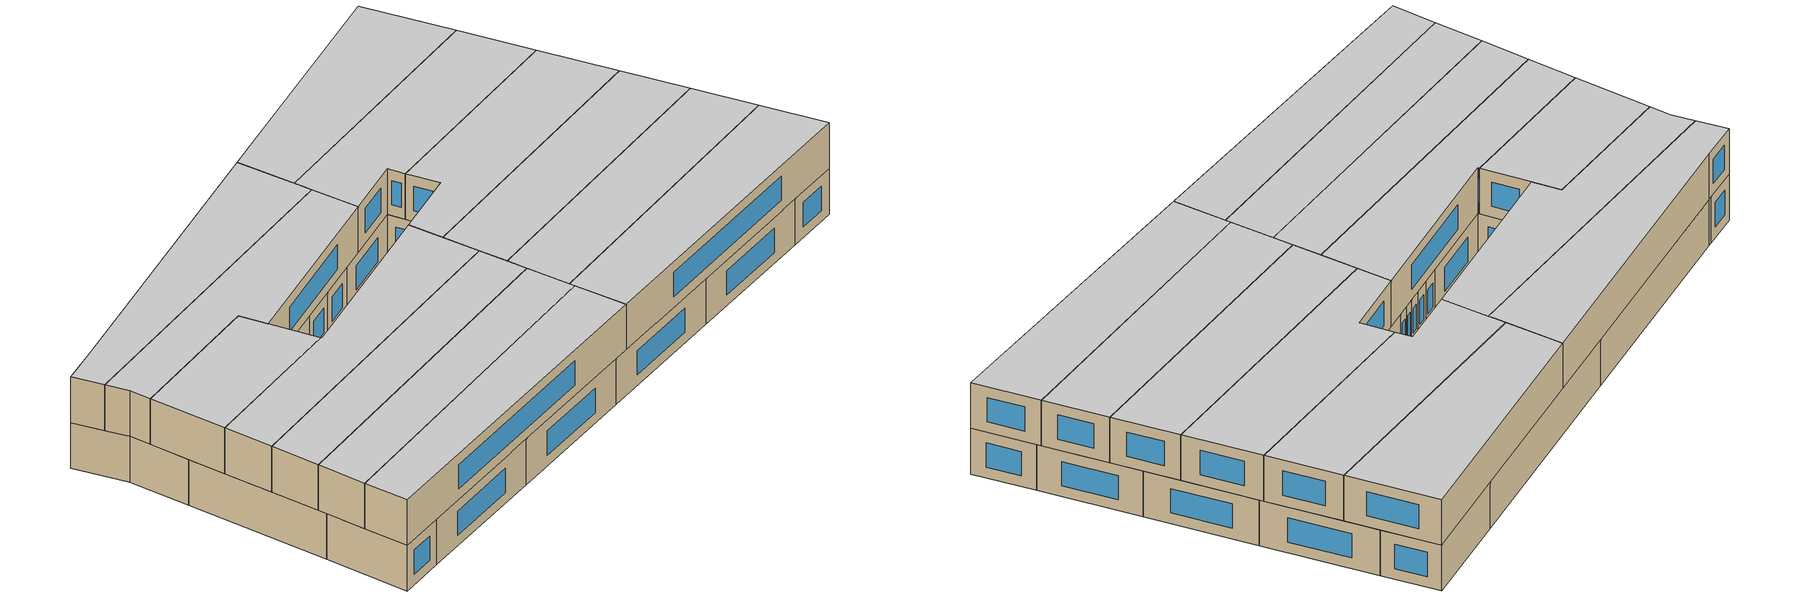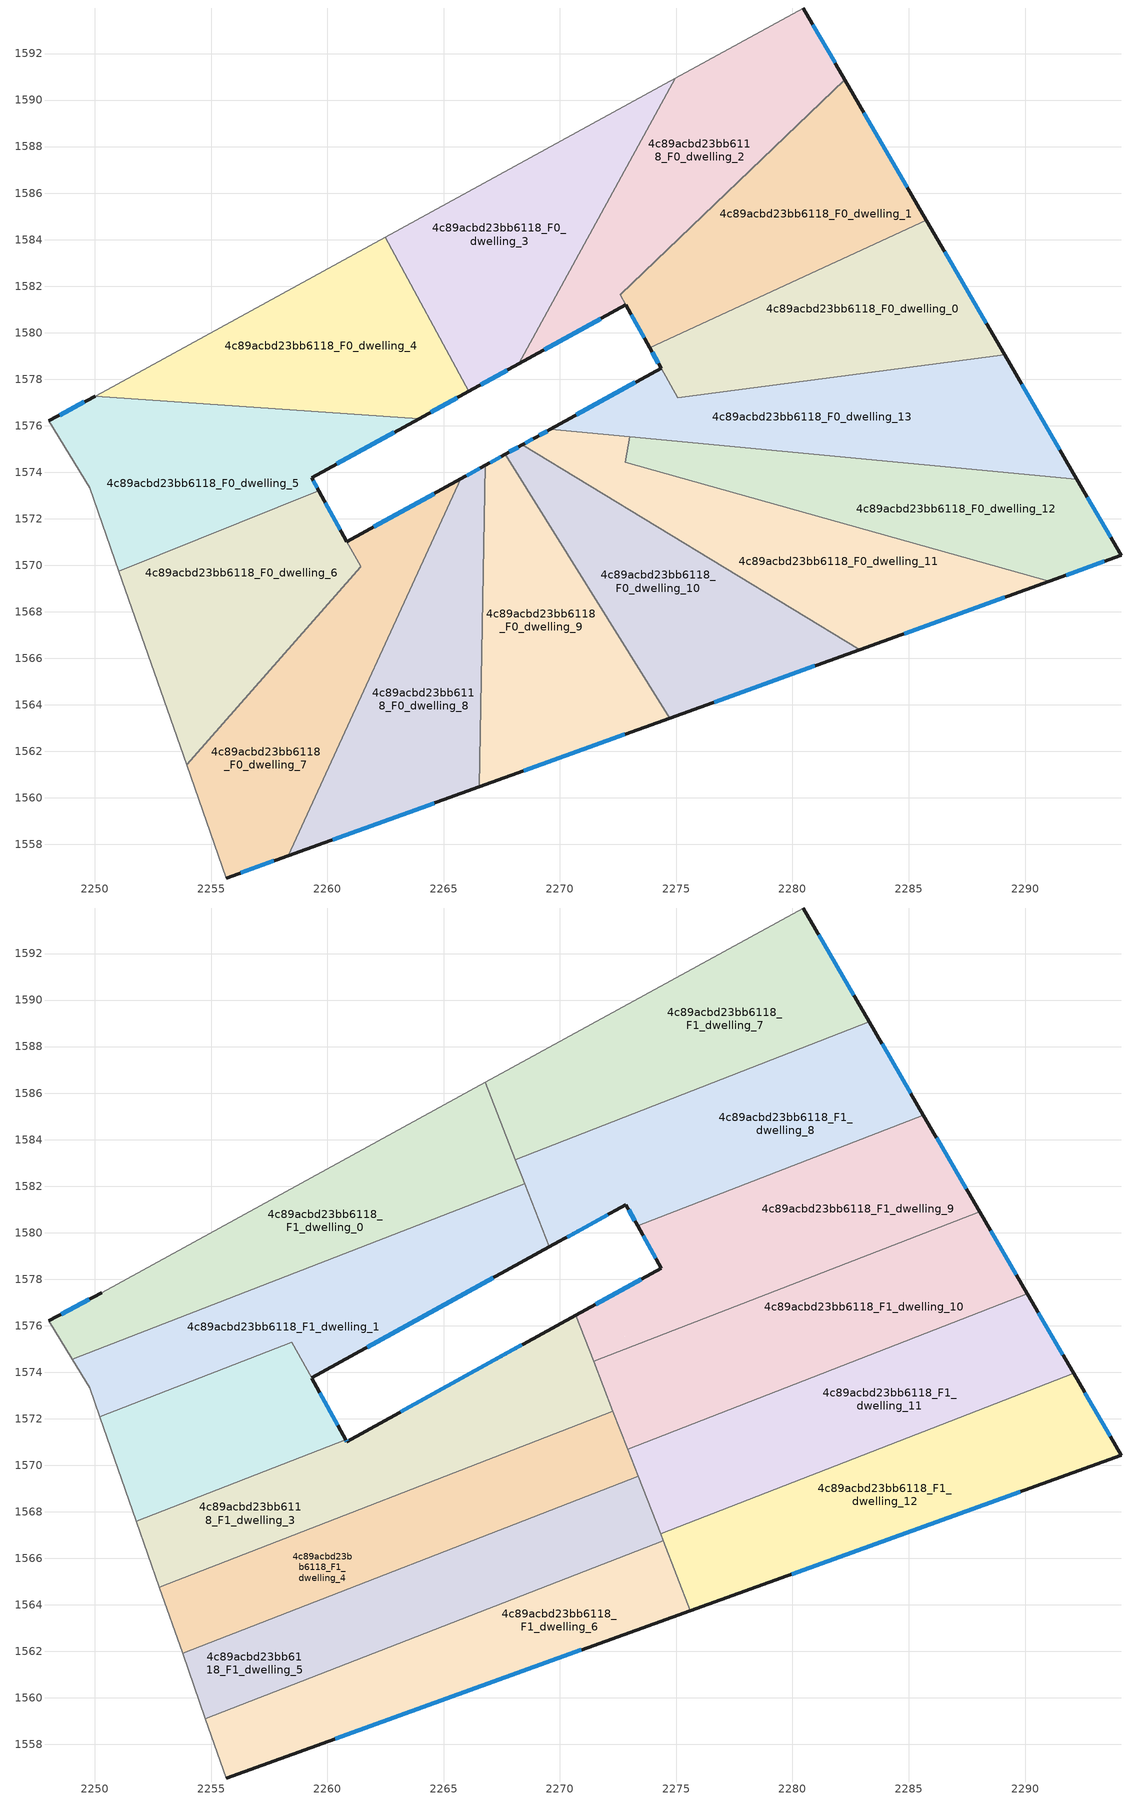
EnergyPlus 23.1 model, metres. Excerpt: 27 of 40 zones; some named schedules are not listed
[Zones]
4c89acbd23bb6118_F0_dwelling_0
 floor ground (EU_floor_Construction): 2285.76,1584.84 2289.12,1579.04 2275.07,1577.19 2273.86,1579.35 z0
 wall outside (EU_wall_Construction): 2273.86,1579.35 2274.35,1578.48 / 2289.12,1579.04 2285.76,1584.84 z0:3
 wall to 4c89acbd23bb6118_F0_dwelling_1 (EU_wall_Construction): 2285.76,1584.84 2273.86,1579.35 z0:3
 wall to 4c89acbd23bb6118_F0_dwelling_13 (EU_wall_Construction): 2275.07,1577.19 2289.12,1579.04 / 2274.35,1578.48 2275.06,1577.19 z0:3
 window (EU_Window_Construction): 2273.98,1579.15 2274.23,1578.69 / 2288.33,1580.41 2286.55,1583.48 z0.7:2.3
 ceiling adiabatic (EU_roof_Construction): 2288.04,1580.91 2285.75,1584.84 2273.86,1579.35 2274.35,1578.48 2275.06,1577.19 2280.23,1577.87 z3
4c89acbd23bb6118_F0_dwelling_1
 floor ground (EU_floor_Construction): 2282.25,1590.88 2285.76,1584.84 2273.86,1579.35 2272.6,1581.63 z0
 wall outside (EU_wall_Construction): 2285.76,1584.84 2282.25,1590.88 / 2272.83,1581.2 2273.86,1579.35 z0:3
 wall to 4c89acbd23bb6118_F0_dwelling_2 (EU_wall_Construction): 2282.25,1590.88 2272.6,1581.63 2272.83,1581.2 z0:3
 window (EU_Window_Construction): 2284.93,1586.26 2283.07,1589.46 / 2273.07,1580.77 2273.62,1579.79 z0.7:2.3
4c89acbd23bb6118_F0_dwelling_10
 floor ground (EU_floor_Construction): 2282.88,1566.37 2274.71,1563.42 2267.66,1574.78 2268.37,1575.18 z0
 wall outside (EU_wall_Construction): 2268.37,1575.18 2267.66,1574.78 / 2274.71,1563.42 2282.88,1566.37 z0:3
 wall to 4c89acbd23bb6118_F0_dwelling_11 (EU_wall_Construction): 2282.88,1566.37 2268.37,1575.18 z0:3
 wall to 4c89acbd23bb6118_F0_dwelling_9 (EU_wall_Construction): 2267.66,1574.78 2274.71,1563.42 z0:3
 window (EU_Window_Construction): 2268.21,1575.08 2267.83,1574.87 / 2276.63,1564.12 2280.96,1565.68 z0.7:2.3
4c89acbd23bb6118_F0_dwelling_11
 floor ground (EU_floor_Construction): 2291.04,1569.31 2282.88,1566.37 2268.37,1575.18 2268.98,1575.51 2269.59,1575.85 2273,1575.53 2272.8,1574.43 z0
 wall outside (EU_wall_Construction): 2282.88,1566.37 2291.04,1569.31 / 2269.59,1575.85 2268.98,1575.51 2268.37,1575.18 z0:3
 wall to 4c89acbd23bb6118_F0_dwelling_12 (EU_wall_Construction): 2291.04,1569.31 2272.8,1574.43 2273,1575.53 z0:3
 wall to 4c89acbd23bb6118_F0_dwelling_13 (EU_wall_Construction): 2273,1575.53 2269.59,1575.85 z0:3
 window (EU_Window_Construction): 2284.8,1567.06 2289.12,1568.62 / 2268.84,1575.43 2268.52,1575.25 / 2269.45,1575.77 2269.12,1575.59 z0.7:2.3
4c89acbd23bb6118_F0_dwelling_12
 floor ground (EU_floor_Construction): 2292.23,1573.7 2294.13,1570.42 2291.04,1569.31 2272.8,1574.43 2273,1575.53 z0
 wall outside (EU_wall_Construction): 2291.04,1569.31 2294.13,1570.42 2292.23,1573.7 z0:3
 wall to 4c89acbd23bb6118_F0_dwelling_13 (EU_wall_Construction): 2292.23,1573.7 2273,1575.53 z0:3
 window (EU_Window_Construction): 2293.69,1571.19 2292.68,1572.93 / 2291.77,1569.57 2293.41,1570.16 z0.7:2.3
4c89acbd23bb6118_F0_dwelling_13
 floor ground (EU_floor_Construction): 2289.12,1579.04 2292.23,1573.7 2269.59,1575.85 2274.35,1578.48 2275.06,1577.19 z0
 wall outside (EU_wall_Construction): 2292.23,1573.7 2289.12,1579.04 / 2274.35,1578.48 2269.59,1575.85 z0:3
 window (EU_Window_Construction): 2291.5,1574.96 2289.85,1577.79 / 2273.23,1577.86 2270.71,1576.47 z0.7:2.3
4c89acbd23bb6118_F0_dwelling_2
 floor ground (EU_floor_Construction): 2280.46,1593.96 2282.25,1590.88 2272.6,1581.63 2272.83,1581.2 2268.24,1578.67 2274.97,1590.95 z0
 wall outside (EU_wall_Construction): 2282.25,1590.88 2280.46,1593.96 / 2268.24,1578.67 2272.83,1581.2 z0:3
 wall to 4c89acbd23bb6118_F0_dwelling_3 (EU_wall_Construction): 2274.97,1590.95 2268.24,1578.67 z0:3
 wall adiabatic (EU_wall_Construction): 2280.46,1593.96 2274.97,1590.95 z0:3
 window (EU_Window_Construction): 2281.83,1591.6 2280.88,1593.24 / 2269.32,1579.26 2271.75,1580.61 z0.7:2.3
 ceiling adiabatic (EU_roof_Construction): 2269.54,1579.39 2269.16,1580.36 2268.24,1578.67 z3
4c89acbd23bb6118_F0_dwelling_3
 floor ground (EU_floor_Construction): 2274.97,1590.95 2268.24,1578.67 2266.09,1577.48 2262.5,1584.11 z0
 wall outside (EU_wall_Construction): 2266.09,1577.48 2268.24,1578.67 z0:3
 wall to 4c89acbd23bb6118_F0_dwelling_4 (EU_wall_Construction): 2262.5,1584.11 2266.09,1577.48 z0:3
 wall adiabatic (EU_wall_Construction): 2274.97,1590.95 2262.5,1584.11 z0:3
 window (EU_Window_Construction): 2266.59,1577.76 2267.73,1578.39 z0.7:2.3
 ceiling adiabatic (EU_roof_Construction): 2268.24,1578.67 2269.16,1580.36 2266.79,1586.46 2262.5,1584.11 2266.09,1577.48 z3
4c89acbd23bb6118_F0_dwelling_4
 floor ground (EU_floor_Construction): 2262.5,1584.11 2266.09,1577.48 2263.96,1576.31 2250.02,1577.27 2250.29,1577.41 z0
 wall outside (EU_wall_Construction): 2263.96,1576.31 2266.09,1577.48 z0:3
 wall to 4c89acbd23bb6118_F0_dwelling_5 (EU_wall_Construction): 2250.02,1577.27 2263.96,1576.31 z0:3
 wall adiabatic (EU_wall_Construction): 2262.5,1584.11 2250.29,1577.41 2250.02,1577.27 z0:3
 window (EU_Window_Construction): 2264.46,1576.58 2265.59,1577.21 z0.7:2.3
4c89acbd23bb6118_F0_dwelling_5
 floor ground (EU_floor_Construction): 2263.96,1576.31 2259.33,1573.75 2259.63,1573.21 2251.03,1569.75 2249.78,1573.32 2248.02,1576.2 2250.02,1577.27 z0
 wall outside (EU_wall_Construction): 2259.63,1573.21 2259.33,1573.75 2263.96,1576.31 / 2250.02,1577.27 2248.02,1576.2 z0:3
 wall to 4c89acbd23bb6118_F0_dwelling_6 (EU_wall_Construction): 2251.03,1569.75 2259.63,1573.21 z0:3
 wall adiabatic (EU_wall_Construction): 2248.02,1576.2 2249.78,1573.32 2251.03,1569.75 z0:3
 window (EU_Window_Construction): 2260.41,1574.35 2262.87,1575.71 / 2259.56,1573.34 2259.4,1573.63 / 2249.55,1577.02 2248.49,1576.45 z0.7:2.3
4c89acbd23bb6118_F0_dwelling_6
 floor ground (EU_floor_Construction): 2259.63,1573.21 2261.43,1569.95 2253.95,1561.42 2251.03,1569.75 z0
 wall outside (EU_wall_Construction): 2260.84,1571.01 2259.63,1573.21 z0:3
 wall adiabatic (EU_wall_Construction): 2251.03,1569.75 2253.95,1561.42 z0:3
 wall to 4c89acbd23bb6118_F0_dwelling_7 (EU_wall_Construction): 2253.95,1561.42 2261.43,1569.95 2260.84,1571.01 z0:3
 window (EU_Window_Construction): 2260.56,1571.53 2259.91,1572.69 z0.7:2.3
4c89acbd23bb6118_F0_dwelling_7
 floor ground (EU_floor_Construction): 2265.74,1573.72 2258.32,1557.51 2255.65,1556.55 2253.95,1561.42 2261.43,1569.95 2260.84,1571.01 z0
 wall outside (EU_wall_Construction): 2265.74,1573.72 2260.84,1571.01 / 2255.65,1556.55 2258.32,1557.51 z0:3
 wall to 4c89acbd23bb6118_F0_dwelling_8 (EU_wall_Construction): 2258.32,1557.51 2265.74,1573.72 z0:3
 wall adiabatic (EU_wall_Construction): 2253.95,1561.42 2255.65,1556.55 z0:3
 window (EU_Window_Construction): 2264.59,1573.08 2261.99,1571.65 / 2256.28,1556.78 2257.69,1557.29 z0.7:2.3
 ceiling adiabatic (EU_roof_Construction): 2259.98,1561.14 2261.76,1565.03 2254.72,1562.29 2253.95,1561.42 2254.76,1559.11 z3
4c89acbd23bb6118_F0_dwelling_8
 floor ground (EU_floor_Construction): 2266.8,1574.3 2266.53,1560.47 2258.32,1557.51 2265.74,1573.72 z0
 wall outside (EU_wall_Construction): 2266.8,1574.3 2265.74,1573.72 / 2258.32,1557.51 2266.53,1560.47 z0:3
 wall to 4c89acbd23bb6118_F0_dwelling_9 (EU_wall_Construction): 2266.53,1560.47 2266.8,1574.3 z0:3
 window (EU_Window_Construction): 2266.55,1574.17 2265.99,1573.86 / 2260.24,1558.21 2264.6,1559.78 z0.7:2.3
4c89acbd23bb6118_F0_dwelling_9
 floor ground (EU_floor_Construction): 2267.66,1574.78 2274.71,1563.42 2266.53,1560.47 2266.8,1574.3 z0
 wall outside (EU_wall_Construction): 2267.66,1574.78 2266.8,1574.3 / 2266.53,1560.47 2274.71,1563.42 z0:3
 window (EU_Window_Construction): 2267.46,1574.67 2267,1574.42 / 2268.45,1561.17 2272.79,1562.73 z0.7:2.3
4c89acbd23bb6118_F1_dwelling_0
 floor to 4c89acbd23bb6118_F0_dwelling_4 (EU_floor_Construction): 2262.5,1584.11 2264.43,1580.54 2255.11,1576.92 2250.02,1577.27 2250.29,1577.41 z3
 floor to 4c89acbd23bb6118_F0_dwelling_5 (EU_floor_Construction): 2255.11,1576.92 2249.03,1574.56 2248.02,1576.2 2250.02,1577.27 z3
 floor adiabatic (EU_floor_Construction): 2266.79,1586.46 2268.37,1582.39 2268.48,1582.11 2264.43,1580.54 2262.5,1584.11 z3
 wall outside (EU_wall_Construction): 2250.29,1577.41 2248.02,1576.2 z3:6
 wall adiabatic (EU_wall_Construction): 2266.79,1586.46 2250.29,1577.41 / 2248.02,1576.2 2249.03,1574.56 z3:6
 wall to 4c89acbd23bb6118_F1_dwelling_1 (EU_wall_Construction): 2249.03,1574.56 2268.48,1582.11 z3:6
 wall to 4c89acbd23bb6118_F1_dwelling_7 (EU_wall_Construction): 2268.08,1583.14 2266.79,1586.46 z3:6
 wall to 4c89acbd23bb6118_F1_dwelling_8 (EU_wall_Construction): 2268.48,1582.11 2268.37,1582.39 2268.08,1583.14 z3:6
 window (EU_Window_Construction): 2249.76,1577.13 2248.56,1576.49 z3.7:5.3
 ceiling to 4c89acbd23bb6118_F2_dwelling_0 (EU_floor_Construction): 2268.48,1582.11 2268.37,1582.39 2266.79,1586.46 2250.29,1577.41 2248.02,1576.2 2249.03,1574.56 z6
4c89acbd23bb6118_F1_dwelling_1
 floor to 4c89acbd23bb6118_F0_dwelling_5 (EU_floor_Construction): 2263.96,1576.31 2259.33,1573.75 2258.47,1575.29 2250.22,1572.09 2249.78,1573.32 2249.03,1574.56 2255.11,1576.92 z3
 floor to 4c89acbd23bb6118_F0_dwelling_4 (EU_floor_Construction): 2264.43,1580.54 2266.09,1577.48 2263.96,1576.31 2255.11,1576.92 z3
 floor adiabatic (EU_floor_Construction): 2268.48,1582.11 2269.54,1579.39 2266.09,1577.48 2264.43,1580.54 z3
 wall outside (EU_wall_Construction): 2259.33,1573.75 2269.54,1579.39 z3:6
 wall to 4c89acbd23bb6118_F1_dwelling_2 (EU_wall_Construction): 2250.22,1572.09 2258.47,1575.29 2259.33,1573.75 z3:6
 wall adiabatic (EU_wall_Construction): 2249.03,1574.56 2249.78,1573.32 2250.22,1572.09 z3:6
 wall to 4c89acbd23bb6118_F1_dwelling_8 (EU_wall_Construction): 2269.54,1579.39 2268.48,1582.11 z3:6
 window (EU_Window_Construction): 2261.72,1575.08 2267.14,1578.06 z3.7:5.3
 ceiling to 4c89acbd23bb6118_F2_dwelling_1 (EU_floor_Construction): 2269.54,1579.39 2268.48,1582.11 2249.03,1574.56 2249.78,1573.32 2250.22,1572.09 2258.47,1575.29 2259.33,1573.75 z6
4c89acbd23bb6118_F1_dwelling_10
 floor to 4c89acbd23bb6118_F0_dwelling_13 (EU_floor_Construction): 2289.12,1579.04 2290.1,1577.37 2282.93,1574.58 2273.95,1575.44 2280.23,1577.87 z3
 floor to 4c89acbd23bb6118_F0_dwelling_0 (EU_floor_Construction): 2288.04,1580.91 2289.12,1579.04 2280.23,1577.87 z3
 floor to 4c89acbd23bb6118_F0_dwelling_11 (EU_floor_Construction): 2278.45,1572.85 2274.65,1571.37 2272.04,1572.95 2271.45,1574.46 2272.91,1575.03 2272.8,1574.43 z3
 floor to 4c89acbd23bb6118_F0_dwelling_12 (EU_floor_Construction): 2282.93,1574.58 2278.45,1572.85 2272.8,1574.43 2272.91,1575.03 2273.95,1575.44 z3
 floor to 4c89acbd23bb6118_F0_dwelling_10 (EU_floor_Construction): 2274.65,1571.37 2272.91,1570.7 2272.04,1572.95 z3
 wall outside (EU_wall_Construction): 2290.1,1577.37 2288.04,1580.91 z3:6
 wall to 4c89acbd23bb6118_F1_dwelling_9 (EU_wall_Construction): 2288.04,1580.91 2271.45,1574.46 z3:6
 wall to 4c89acbd23bb6118_F1_dwelling_11 (EU_wall_Construction): 2272.91,1570.7 2290.1,1577.37 z3:6
 wall to 4c89acbd23bb6118_F1_dwelling_3 (EU_wall_Construction): 2271.45,1574.46 2272.28,1572.32 z3:6
 wall to 4c89acbd23bb6118_F1_dwelling_4 (EU_wall_Construction): 2272.28,1572.32 2272.91,1570.7 z3:6
 window (EU_Window_Construction): 2289.62,1578.2 2288.53,1580.08 z3.7:5.3
 ceiling to 4c89acbd23bb6118_F2_dwelling_10 (EU_floor_Construction): 2290.1,1577.37 2288.04,1580.91 2271.45,1574.46 2272.91,1570.7 z6
4c89acbd23bb6118_F1_dwelling_11
 floor to 4c89acbd23bb6118_F0_dwelling_11 (EU_floor_Construction): 2284.72,1571.09 2278.86,1568.81 2274.65,1571.37 2278.45,1572.85 z3
 floor to 4c89acbd23bb6118_F0_dwelling_12 (EU_floor_Construction): 2291.6,1573.76 2284.72,1571.09 2278.45,1572.85 2282.93,1574.58 z3
 floor to 4c89acbd23bb6118_F0_dwelling_10 (EU_floor_Construction): 2278.86,1568.81 2274.33,1567.05 2272.91,1570.7 2274.65,1571.37 z3
 floor to 4c89acbd23bb6118_F0_dwelling_13 (EU_floor_Construction): 2290.1,1577.37 2292.09,1573.95 2291.6,1573.76 2282.93,1574.58 z3
 wall outside (EU_wall_Construction): 2292.09,1573.95 2290.1,1577.37 z3:6
 wall to 4c89acbd23bb6118_F1_dwelling_12 (EU_wall_Construction): 2274.33,1567.05 2292.09,1573.95 z3:6
 wall to 4c89acbd23bb6118_F1_dwelling_5 (EU_wall_Construction): 2273.36,1569.53 2274.33,1567.05 z3:6
 wall to 4c89acbd23bb6118_F1_dwelling_4 (EU_wall_Construction): 2272.91,1570.7 2273.36,1569.53 z3:6
 window (EU_Window_Construction): 2291.62,1574.75 2290.57,1576.57 z3.7:5.3
 ceiling to 4c89acbd23bb6118_F2_dwelling_11 (EU_floor_Construction): 2292.09,1573.95 2290.1,1577.37 2272.91,1570.7 2274.33,1567.05 z6
4c89acbd23bb6118_F1_dwelling_12
 floor to 4c89acbd23bb6118_F0_dwelling_10 (EU_floor_Construction): 2282.88,1566.37 2275.61,1563.75 2274.33,1567.05 2278.86,1568.81 z3
 floor to 4c89acbd23bb6118_F0_dwelling_11 (EU_floor_Construction): 2291.04,1569.31 2282.88,1566.37 2278.86,1568.81 2284.72,1571.09 z3
 floor to 4c89acbd23bb6118_F0_dwelling_12 (EU_floor_Construction): 2292.23,1573.7 2294.13,1570.42 2291.04,1569.31 2284.72,1571.09 2291.6,1573.76 z3
 floor to 4c89acbd23bb6118_F0_dwelling_13 (EU_floor_Construction): 2292.09,1573.95 2292.23,1573.7 2291.6,1573.76 z3
 wall outside (EU_wall_Construction): 2275.61,1563.75 2294.13,1570.42 2292.09,1573.95 z3:6
 wall to 4c89acbd23bb6118_F1_dwelling_6 (EU_wall_Construction): 2274.44,1566.75 2275.61,1563.75 z3:6
 wall to 4c89acbd23bb6118_F1_dwelling_5 (EU_wall_Construction): 2274.33,1567.05 2274.44,1566.75 z3:6
 window (EU_Window_Construction): 2293.65,1571.25 2292.57,1573.12 / 2279.96,1565.32 2289.78,1568.86 z3.7:5.3
 ceiling to 4c89acbd23bb6118_F2_dwelling_12 (EU_floor_Construction): 2294.13,1570.42 2292.09,1573.95 2274.33,1567.05 2275.61,1563.75 z6
4c89acbd23bb6118_F1_dwelling_2
 floor to 4c89acbd23bb6118_F0_dwelling_6 (EU_floor_Construction): 2259.63,1573.21 2260.79,1571.09 2251.79,1567.6 2251.03,1569.75 z3
 floor to 4c89acbd23bb6118_F0_dwelling_5 (EU_floor_Construction): 2258.47,1575.29 2259.63,1573.21 2251.03,1569.75 2250.22,1572.09 z3
 wall outside (EU_wall_Construction): 2260.8,1571.09 2259.33,1573.75 z3:6
 wall to 4c89acbd23bb6118_F1_dwelling_3 (EU_wall_Construction): 2251.79,1567.6 2260.8,1571.09 z3:6
 wall adiabatic (EU_wall_Construction): 2250.22,1572.09 2251.79,1567.6 z3:6
 window (EU_Window_Construction): 2260.45,1571.72 2259.67,1573.13 z3.7:5.3
 ceiling to 4c89acbd23bb6118_F2_dwelling_2 (EU_floor_Construction): 2260.8,1571.09 2258.47,1575.29 2250.22,1572.09 2251.79,1567.6 z6
4c89acbd23bb6118_F1_dwelling_3
 floor to 4c89acbd23bb6118_F0_dwelling_7 (EU_floor_Construction): 2265.74,1573.72 2263.55,1568.93 2258.99,1567.16 2261.43,1569.95 2260.84,1571.01 z3
 floor to 4c89acbd23bb6118_F0_dwelling_13 (EU_floor_Construction): 2270.68,1576.45 2270.96,1575.72 2269.59,1575.85 z3
 floor to 4c89acbd23bb6118_F0_dwelling_6 (EU_floor_Construction): 2260.79,1571.09 2261.43,1569.95 2258.99,1567.16 2252.78,1564.75 2251.79,1567.6 z3
 floor to 4c89acbd23bb6118_F0_dwelling_8 (EU_floor_Construction): 2266.8,1574.3 2266.72,1570.16 2263.55,1568.93 2265.74,1573.72 z3
 floor to 4c89acbd23bb6118_F0_dwelling_11 (EU_floor_Construction): 2270.96,1575.72 2272.04,1572.95 2268.37,1575.18 2269.59,1575.85 z3
 floor to 4c89acbd23bb6118_F0_dwelling_10 (EU_floor_Construction): 2272.04,1572.95 2272.28,1572.32 2269.79,1571.36 2267.66,1574.78 2268.37,1575.18 z3
 floor to 4c89acbd23bb6118_F0_dwelling_9 (EU_floor_Construction): 2267.66,1574.78 2269.79,1571.36 2266.72,1570.16 2266.8,1574.3 z3
 wall outside (EU_wall_Construction): 2270.68,1576.45 2260.84,1571.01 2260.8,1571.09 z3:6
 wall adiabatic (EU_wall_Construction): 2251.79,1567.6 2252.78,1564.75 z3:6
 wall to 4c89acbd23bb6118_F1_dwelling_4 (EU_wall_Construction): 2252.78,1564.75 2272.28,1572.32 z3:6
 wall to 4c89acbd23bb6118_F1_dwelling_9 (EU_wall_Construction): 2271.45,1574.46 2270.68,1576.45 z3:6
 window (EU_Window_Construction): 2260.83,1571.03 2260.81,1571.08 / 2268.37,1575.17 2263.15,1572.29 z3.7:5.3
 ceiling to 4c89acbd23bb6118_F2_dwelling_3 (EU_floor_Construction): 2272.28,1572.32 2270.68,1576.45 2260.84,1571.01 2260.8,1571.09 2251.79,1567.6 2252.78,1564.75 z6
4c89acbd23bb6118_F1_dwelling_4
 floor to 4c89acbd23bb6118_F0_dwelling_8 (EU_floor_Construction): 2266.72,1570.16 2266.65,1566.93 2261.76,1565.03 2263.55,1568.93 z3
 floor to 4c89acbd23bb6118_F0_dwelling_7 (EU_floor_Construction): 2263.55,1568.93 2261.76,1565.03 2254.72,1562.29 2258.99,1567.16 z3
 floor to 4c89acbd23bb6118_F0_dwelling_9 (EU_floor_Construction): 2269.79,1571.36 2271.39,1568.77 2266.65,1566.93 2266.72,1570.16 z3
 floor to 4c89acbd23bb6118_F0_dwelling_6 (EU_floor_Construction): 2258.99,1567.16 2254.72,1562.29 2253.77,1561.93 2252.78,1564.75 z3
 floor to 4c89acbd23bb6118_F0_dwelling_10 (EU_floor_Construction): 2272.28,1572.32 2273.36,1569.53 2271.39,1568.77 2269.79,1571.36 z3
 wall to 4c89acbd23bb6118_F1_dwelling_5 (EU_wall_Construction): 2253.77,1561.93 2273.36,1569.53 z3:6
 wall adiabatic (EU_wall_Construction): 2252.78,1564.75 2253.77,1561.93 z3:6
 ceiling to 4c89acbd23bb6118_F2_dwelling_4 (EU_floor_Construction): 2273.36,1569.53 2272.28,1572.32 2252.78,1564.75 2253.77,1561.93 z6
4c89acbd23bb6118_F1_dwelling_5
 floor to 4c89acbd23bb6118_F0_dwelling_9 (EU_floor_Construction): 2271.39,1568.77 2272.99,1566.19 2266.59,1563.71 2266.65,1566.93 z3
 floor to 4c89acbd23bb6118_F0_dwelling_10 (EU_floor_Construction): 2273.36,1569.53 2274.44,1566.75 2272.99,1566.19 2271.39,1568.77 z3
 floor to 4c89acbd23bb6118_F0_dwelling_8 (EU_floor_Construction): 2266.65,1566.93 2266.59,1563.71 2259.98,1561.14 2261.76,1565.03 z3
 floor to 4c89acbd23bb6118_F0_dwelling_6 (EU_floor_Construction): 2254.72,1562.29 2253.95,1561.42 2253.77,1561.93 z3
 floor adiabatic (EU_floor_Construction): 2261.76,1565.03 2259.98,1561.14 2254.76,1559.11 2253.95,1561.42 2254.72,1562.29 z3
 wall to 4c89acbd23bb6118_F1_dwelling_6 (EU_wall_Construction): 2254.76,1559.11 2274.44,1566.75 z3:6
 wall adiabatic (EU_wall_Construction): 2253.77,1561.93 2254.76,1559.11 z3:6
 ceiling to 4c89acbd23bb6118_F2_dwelling_5 (EU_floor_Construction): 2274.44,1566.75 2273.36,1569.53 2253.77,1561.93 2254.76,1559.11 z6
4c89acbd23bb6118_F1_dwelling_6
 floor to 4c89acbd23bb6118_F0_dwelling_9 (EU_floor_Construction): 2272.99,1566.19 2274.71,1563.42 2266.53,1560.47 2266.59,1563.71 z3
 floor to 4c89acbd23bb6118_F0_dwelling_8 (EU_floor_Construction): 2266.59,1563.71 2266.53,1560.47 2258.32,1557.51 2259.98,1561.14 z3
 floor to 4c89acbd23bb6118_F0_dwelling_10 (EU_floor_Construction): 2274.44,1566.75 2275.61,1563.75 2274.71,1563.42 2272.99,1566.19 z3
 floor to 4c89acbd23bb6118_F0_dwelling_7 (EU_floor_Construction): 2259.98,1561.14 2258.32,1557.51 2255.65,1556.55 2254.76,1559.11 z3
 wall outside (EU_wall_Construction): 2255.65,1556.55 2275.61,1563.75 z3:6
 wall adiabatic (EU_wall_Construction): 2254.76,1559.11 2255.65,1556.55 z3:6
 window (EU_Window_Construction): 2260.34,1558.24 2270.92,1562.06 z3.7:5.3
 ceiling to 4c89acbd23bb6118_F2_dwelling_6 (EU_floor_Construction): 2275.61,1563.75 2274.44,1566.75 2254.76,1559.11 2255.65,1556.55 z6
4c89acbd23bb6118_F1_dwelling_7
 floor to 4c89acbd23bb6118_F0_dwelling_2 (EU_floor_Construction): 2280.46,1593.96 2282.25,1590.88 2278.33,1587.13 2271.4,1584.43 2274.97,1590.95 z3
 floor to 4c89acbd23bb6118_F0_dwelling_3 (EU_floor_Construction): 2274.97,1590.95 2271.4,1584.43 2268.08,1583.14 2266.79,1586.46 z3
 floor to 4c89acbd23bb6118_F0_dwelling_1 (EU_floor_Construction): 2282.25,1590.88 2283.31,1589.06 2278.33,1587.13 z3
 wall outside (EU_wall_Construction): 2283.31,1589.06 2280.46,1593.96 z3:6
 wall adiabatic (EU_wall_Construction): 2280.46,1593.96 2266.79,1586.46 z3:6
 wall to 4c89acbd23bb6118_F1_dwelling_8 (EU_wall_Construction): 2268.08,1583.14 2283.31,1589.06 z3:6
 window (EU_Window_Construction): 2282.64,1590.21 2281.13,1592.81 z3.7:5.3
 ceiling to 4c89acbd23bb6118_F2_dwelling_7 (EU_floor_Construction): 2283.31,1589.06 2280.46,1593.96 2266.79,1586.46 2268.08,1583.14 z6
4c89acbd23bb6118_F1_dwelling_8
 floor to 4c89acbd23bb6118_F0_dwelling_1 (EU_floor_Construction): 2283.31,1589.06 2285.63,1585.06 2273.34,1580.29 2272.6,1581.63 2278.33,1587.13 z3
 floor to 4c89acbd23bb6118_F0_dwelling_2 (EU_floor_Construction): 2278.33,1587.13 2272.6,1581.63 2272.83,1581.2 2269.54,1579.39 2269.16,1580.36 2271.4,1584.43 z3
 floor to 4c89acbd23bb6118_F0_dwelling_3 (EU_floor_Construction): 2271.4,1584.43 2269.16,1580.36 2268.08,1583.14 z3
 wall outside (EU_wall_Construction): 2269.54,1579.39 2272.83,1581.2 2273.34,1580.29 / 2285.63,1585.06 2283.31,1589.06 z3:6
 wall to 4c89acbd23bb6118_F1_dwelling_9 (EU_wall_Construction): 2273.34,1580.29 2285.63,1585.06 z3:6
 window (EU_Window_Construction): 2270.31,1579.81 2272.06,1580.78 / 2285.08,1586 2283.85,1588.12 / 2272.95,1580.99 2273.22,1580.5 z3.7:5.3
 ceiling to 4c89acbd23bb6118_F2_dwelling_8 (EU_floor_Construction): 2285.63,1585.06 2283.31,1589.06 2268.08,1583.14 2269.54,1579.39 2272.83,1581.2 2273.34,1580.29 z6
4c89acbd23bb6118_F1_dwelling_9
 floor to 4c89acbd23bb6118_F0_dwelling_1 (EU_floor_Construction): 2285.63,1585.06 2285.75,1584.84 2273.86,1579.35 2273.34,1580.29 z3
 floor to 4c89acbd23bb6118_F0_dwelling_13 (EU_floor_Construction): 2280.23,1577.87 2273.95,1575.44 2270.96,1575.72 2270.68,1576.45 2274.35,1578.48 2275.06,1577.19 z3
 floor adiabatic (EU_floor_Construction): 2285.75,1584.84 2288.04,1580.91 2280.23,1577.87 2275.06,1577.19 2273.34,1580.29 2273.86,1579.35 z3
 floor to 4c89acbd23bb6118_F0_dwelling_12 (EU_floor_Construction): 2273.95,1575.44 2272.91,1575.03 2273,1575.53 z3
 floor to 4c89acbd23bb6118_F0_dwelling_11 (EU_floor_Construction): 2273,1575.53 2272.91,1575.03 2271.45,1574.47 2270.96,1575.72 z3
 wall outside (EU_wall_Construction): 2273.34,1580.29 2274.35,1578.48 2270.68,1576.45 / 2288.04,1580.91 2285.63,1585.06 z3:6
 window (EU_Window_Construction): 2273.49,1578 2271.54,1576.92 / 2273.58,1579.86 2274.11,1578.9 / 2287.48,1581.88 2286.2,1584.08 z3.7:5.3
 ceiling to 4c89acbd23bb6118_F2_dwelling_9 (EU_floor_Construction): 2288.04,1580.91 2285.63,1585.06 2273.34,1580.29 2274.35,1578.48 2270.68,1576.45 2271.45,1574.46 z6
[Building]
EU S2 Campaign: North Axis=0; Terrain=City; Solar Distribution=FullExterior
[Site:Location]
Budapest.Ferenc.Liszt.Intl.AP: Latitude=47.437; Longitude=19.256; Time Zone=1; Elevation=185
[SizingPeriod:WeatherFileDays]
AnnualSizingPeriod: Begin Month=1; Begin Day of Month=1; End Month=12; End Day of Month=31; Day of Week for Start Day=Monday; Use Weather File Daylight Saving Period=No; Use Weather File Rain and Snow Indicators=No
[MATERIAL]
EU_InternalMass_Material: Roughness=MediumRough; Thickness=0.1; Conductivity=1; Density=1800; Specific Heat=900; Thermal Absorptance=0.9; Solar Absorptance=0.7; Visible Absorptance=0.7
[MATERIAL:NOMASS] Roughness=MediumRough; Thermal Absorptance=0.9; Solar Absorptance=0.7; Visible Absorptance=0.7
Name | Thermal Resistance
EU_wall_NoMass | 0.832559
EU_roof_NoMass | 1.39638
EU_floor_NoMass | 0.872794
[WINDOWMATERIAL:SIMPLEGLAZINGSYSTEM]
EU_Window_SimpleGlazing: UFactor=2.79869; Solar Heat Gain Coefficient=0.75; Visible Transmittance=0.75
[CONSTRUCTION]
EU_wall_Construction: EU_wall_NoMass
EU_roof_Construction: EU_roof_NoMass
EU_floor_Construction: EU_floor_NoMass
EU_Window_Construction: EU_Window_SimpleGlazing
EU_InternalMass_Construction: EU_InternalMass_Material
[ZONE] Type=1; Multiplier=1; Ceiling Height=autocalculate; Floor Area=autocalculate; Part of Total Floor Area=Yes
Name | Volume
4c89acbd23bb6118_F0_dwelling_0 | 180.109
4c89acbd23bb6118_F1_dwelling_0 | 207.162
4c89acbd23bb6118_F0_dwelling_1 | 187.028
4c89acbd23bb6118_F1_dwelling_1 | 203.645
4c89acbd23bb6118_F0_dwelling_10 | 188.331
4c89acbd23bb6118_F1_dwelling_10 | 219.756
4c89acbd23bb6118_F0_dwelling_11 | 197.034
4c89acbd23bb6118_F1_dwelling_11 | 219.752
4c89acbd23bb6118_F0_dwelling_12 | 179.692
4c89acbd23bb6118_F1_dwelling_12 | 219.746
4c89acbd23bb6118_F0_dwelling_13 | 196.547
4c89acbd23bb6118_F0_dwelling_2 | 189.71
4c89acbd23bb6118_F1_dwelling_2 | 132.113
4c89acbd23bb6118_F0_dwelling_3 | 188.347
4c89acbd23bb6118_F1_dwelling_3 | 210.544
4c89acbd23bb6118_F0_dwelling_4 | 188.355
4c89acbd23bb6118_F1_dwelling_4 | 188.326
4c89acbd23bb6118_F0_dwelling_5 | 188.366
4c89acbd23bb6118_F1_dwelling_5 | 188.354
4c89acbd23bb6118_F0_dwelling_6 | 182.185
4c89acbd23bb6118_F1_dwelling_6 | 188.38
4c89acbd23bb6118_F0_dwelling_7 | 194.537
4c89acbd23bb6118_F1_dwelling_7 | 219.74
4c89acbd23bb6118_F0_dwelling_8 | 188.358
4c89acbd23bb6118_F1_dwelling_8 | 219.767
4c89acbd23bb6118_F0_dwelling_9 | 188.359
4c89acbd23bb6118_F1_dwelling_9 | 219.722
[INTERNALMASS] Construction=EU_InternalMass_Construction
Name | Zone or ZoneList | Surface Area
4c89acbd23bb6118_F0_dwelling_0_EU_InternalMass | 4c89acbd23bb6118_F0_dwelling_0 | 60.0411
4c89acbd23bb6118_F0_dwelling_1_EU_InternalMass | 4c89acbd23bb6118_F0_dwelling_1 | 62.3471
4c89acbd23bb6118_F0_dwelling_2_EU_InternalMass | 4c89acbd23bb6118_F0_dwelling_2 | 63.2379
4c89acbd23bb6118_F0_dwelling_3_EU_InternalMass | 4c89acbd23bb6118_F0_dwelling_3 | 62.7825
4c89acbd23bb6118_F0_dwelling_4_EU_InternalMass | 4c89acbd23bb6118_F0_dwelling_4 | 62.7851
4c89acbd23bb6118_F0_dwelling_5_EU_InternalMass | 4c89acbd23bb6118_F0_dwelling_5 | 62.7889
4c89acbd23bb6118_F0_dwelling_6_EU_InternalMass | 4c89acbd23bb6118_F0_dwelling_6 | 60.7265
4c89acbd23bb6118_F0_dwelling_7_EU_InternalMass | 4c89acbd23bb6118_F0_dwelling_7 | 64.8482
4c89acbd23bb6118_F0_dwelling_8_EU_InternalMass | 4c89acbd23bb6118_F0_dwelling_8 | 62.786
4c89acbd23bb6118_F0_dwelling_9_EU_InternalMass | 4c89acbd23bb6118_F0_dwelling_9 | 62.7863
4c89acbd23bb6118_F0_dwelling_10_EU_InternalMass | 4c89acbd23bb6118_F0_dwelling_10 | 62.7768
4c89acbd23bb6118_F0_dwelling_11_EU_InternalMass | 4c89acbd23bb6118_F0_dwelling_11 | 65.6811
4c89acbd23bb6118_F0_dwelling_12_EU_InternalMass | 4c89acbd23bb6118_F0_dwelling_12 | 59.9159
4c89acbd23bb6118_F0_dwelling_13_EU_InternalMass | 4c89acbd23bb6118_F0_dwelling_13 | 65.5151
4c89acbd23bb6118_F1_dwelling_0_EU_InternalMass | 4c89acbd23bb6118_F1_dwelling_0 | 69.0599
4c89acbd23bb6118_F1_dwelling_1_EU_InternalMass | 4c89acbd23bb6118_F1_dwelling_1 | 67.8748
4c89acbd23bb6118_F1_dwelling_2_EU_InternalMass | 4c89acbd23bb6118_F1_dwelling_2 | 44.0377
4c89acbd23bb6118_F1_dwelling_3_EU_InternalMass | 4c89acbd23bb6118_F1_dwelling_3 | 70.1801
4c89acbd23bb6118_F1_dwelling_4_EU_InternalMass | 4c89acbd23bb6118_F1_dwelling_4 | 62.7763
4c89acbd23bb6118_F1_dwelling_5_EU_InternalMass | 4c89acbd23bb6118_F1_dwelling_5 | 62.7844
4c89acbd23bb6118_F1_dwelling_6_EU_InternalMass | 4c89acbd23bb6118_F1_dwelling_6 | 62.7933
4c89acbd23bb6118_F1_dwelling_7_EU_InternalMass | 4c89acbd23bb6118_F1_dwelling_7 | 73.2464
4c89acbd23bb6118_F1_dwelling_8_EU_InternalMass | 4c89acbd23bb6118_F1_dwelling_8 | 73.256
4c89acbd23bb6118_F1_dwelling_9_EU_InternalMass | 4c89acbd23bb6118_F1_dwelling_9 | 73.2406
4c89acbd23bb6118_F1_dwelling_10_EU_InternalMass | 4c89acbd23bb6118_F1_dwelling_10 | 73.252
4c89acbd23bb6118_F1_dwelling_11_EU_InternalMass | 4c89acbd23bb6118_F1_dwelling_11 | 73.2508
4c89acbd23bb6118_F1_dwelling_12_EU_InternalMass | 4c89acbd23bb6118_F1_dwelling_12 | 73.2488
[OTHEREQUIPMENT] Fuel Type=Electricity; Design Level Calculation Method=Watts/Area; Power per Zone Floor Area=1; Fraction Latent=0; Fraction Radiant=0; Fraction Lost=0; Carbon Dioxide Generation Rate=0; EndUse Subcategory=EU_Step8_InternalGains
Name | Zone or ZoneList or Space or SpaceList | Schedule
EU_Step8_InternalGain_4c89acbd23bb6118_F0_dwelling_0_f000 | 4c89acbd23bb6118_F0_dwelling_0 | EU_Step8_GainSchedule_4c89acbd23bb6118_F0_dwelling_0_f000
EU_Step8_InternalGain_4c89acbd23bb6118_F0_dwelling_1_f000 | 4c89acbd23bb6118_F0_dwelling_1 | EU_Step8_GainSchedule_4c89acbd23bb6118_F0_dwelling_1_f000
EU_Step8_InternalGain_4c89acbd23bb6118_F0_dwelling_2_f000 | 4c89acbd23bb6118_F0_dwelling_2 | EU_Step8_GainSchedule_4c89acbd23bb6118_F0_dwelling_2_f000
EU_Step8_InternalGain_4c89acbd23bb6118_F0_dwelling_3_f000 | 4c89acbd23bb6118_F0_dwelling_3 | EU_Step8_GainSchedule_4c89acbd23bb6118_F0_dwelling_3_f000
EU_Step8_InternalGain_4c89acbd23bb6118_F0_dwelling_4_f000 | 4c89acbd23bb6118_F0_dwelling_4 | EU_Step8_GainSchedule_4c89acbd23bb6118_F0_dwelling_4_f000
EU_Step8_InternalGain_4c89acbd23bb6118_F0_dwelling_5_f000 | 4c89acbd23bb6118_F0_dwelling_5 | EU_Step8_GainSchedule_4c89acbd23bb6118_F0_dwelling_5_f000
EU_Step8_InternalGain_4c89acbd23bb6118_F0_dwelling_6_f000 | 4c89acbd23bb6118_F0_dwelling_6 | EU_Step8_GainSchedule_4c89acbd23bb6118_F0_dwelling_6_f000
EU_Step8_InternalGain_4c89acbd23bb6118_F0_dwelling_7_f000 | 4c89acbd23bb6118_F0_dwelling_7 | EU_Step8_GainSchedule_4c89acbd23bb6118_F0_dwelling_7_f000
EU_Step8_InternalGain_4c89acbd23bb6118_F0_dwelling_8_f000 | 4c89acbd23bb6118_F0_dwelling_8 | EU_Step8_GainSchedule_4c89acbd23bb6118_F0_dwelling_8_f000
EU_Step8_InternalGain_4c89acbd23bb6118_F0_dwelling_9_f000 | 4c89acbd23bb6118_F0_dwelling_9 | EU_Step8_GainSchedule_4c89acbd23bb6118_F0_dwelling_9_f000
EU_Step8_InternalGain_4c89acbd23bb6118_F0_dwelling_10_f000 | 4c89acbd23bb6118_F0_dwelling_10 | EU_Step8_GainSchedule_4c89acbd23bb6118_F0_dwelling_10_f000
EU_Step8_InternalGain_4c89acbd23bb6118_F0_dwelling_11_f000 | 4c89acbd23bb6118_F0_dwelling_11 | EU_Step8_GainSchedule_4c89acbd23bb6118_F0_dwelling_11_f000
EU_Step8_InternalGain_4c89acbd23bb6118_F0_dwelling_12_f000 | 4c89acbd23bb6118_F0_dwelling_12 | EU_Step8_GainSchedule_4c89acbd23bb6118_F0_dwelling_12_f000
EU_Step8_InternalGain_4c89acbd23bb6118_F0_dwelling_13_f000 | 4c89acbd23bb6118_F0_dwelling_13 | EU_Step8_GainSchedule_4c89acbd23bb6118_F0_dwelling_13_f000
EU_Step8_InternalGain_4c89acbd23bb6118_F1_dwelling_0_f000 | 4c89acbd23bb6118_F1_dwelling_0 | EU_Step8_GainSchedule_4c89acbd23bb6118_F1_dwelling_0_f000
EU_Step8_InternalGain_4c89acbd23bb6118_F1_dwelling_1_f000 | 4c89acbd23bb6118_F1_dwelling_1 | EU_Step8_GainSchedule_4c89acbd23bb6118_F1_dwelling_1_f000
EU_Step8_InternalGain_4c89acbd23bb6118_F1_dwelling_2_f000 | 4c89acbd23bb6118_F1_dwelling_2 | EU_Step8_GainSchedule_4c89acbd23bb6118_F1_dwelling_2_f000
EU_Step8_InternalGain_4c89acbd23bb6118_F1_dwelling_3_f000 | 4c89acbd23bb6118_F1_dwelling_3 | EU_Step8_GainSchedule_4c89acbd23bb6118_F1_dwelling_3_f000
EU_Step8_InternalGain_4c89acbd23bb6118_F1_dwelling_4_f000 | 4c89acbd23bb6118_F1_dwelling_4 | EU_Step8_GainSchedule_4c89acbd23bb6118_F1_dwelling_4_f000
EU_Step8_InternalGain_4c89acbd23bb6118_F1_dwelling_5_f000 | 4c89acbd23bb6118_F1_dwelling_5 | EU_Step8_GainSchedule_4c89acbd23bb6118_F1_dwelling_5_f000
EU_Step8_InternalGain_4c89acbd23bb6118_F1_dwelling_6_f000 | 4c89acbd23bb6118_F1_dwelling_6 | EU_Step8_GainSchedule_4c89acbd23bb6118_F1_dwelling_6_f000
EU_Step8_InternalGain_4c89acbd23bb6118_F1_dwelling_7_f000 | 4c89acbd23bb6118_F1_dwelling_7 | EU_Step8_GainSchedule_4c89acbd23bb6118_F1_dwelling_7_f000
EU_Step8_InternalGain_4c89acbd23bb6118_F1_dwelling_8_f000 | 4c89acbd23bb6118_F1_dwelling_8 | EU_Step8_GainSchedule_4c89acbd23bb6118_F1_dwelling_8_f000
EU_Step8_InternalGain_4c89acbd23bb6118_F1_dwelling_9_f000 | 4c89acbd23bb6118_F1_dwelling_9 | EU_Step8_GainSchedule_4c89acbd23bb6118_F1_dwelling_9_f000
EU_Step8_InternalGain_4c89acbd23bb6118_F1_dwelling_10_f000 | 4c89acbd23bb6118_F1_dwelling_10 | EU_Step8_GainSchedule_4c89acbd23bb6118_F1_dwelling_10_f000
EU_Step8_InternalGain_4c89acbd23bb6118_F1_dwelling_11_f000 | 4c89acbd23bb6118_F1_dwelling_11 | EU_Step8_GainSchedule_4c89acbd23bb6118_F1_dwelling_11_f000
EU_Step8_InternalGain_4c89acbd23bb6118_F1_dwelling_12_f000 | 4c89acbd23bb6118_F1_dwelling_12 | EU_Step8_GainSchedule_4c89acbd23bb6118_F1_dwelling_12_f000
[ZONEVENTILATION:DESIGNFLOWRATE] Schedule=EU_AlwaysOn; Design Flow Rate Calculation Method=AirChanges/Hour; Air Changes per Hour=0.475469; Ventilation Type=Natural; Fan Pressure Rise=0; Fan Total Efficiency=1; Constant Term Coefficient=1; Temperature Term Coefficient=0; Velocity Term Coefficient=0; Velocity Squared Term Coefficient=0; Minimum Indoor Temperature=-100; Maximum Indoor Temperature=100; Delta Temperature=-100; Minimum Outdoor Temperature=-100; Maximum Outdoor Temperature=100; Maximum Wind Speed=40
Name | Zone or ZoneList or Space or SpaceList
EU_ConstantAir_4c89acbd23bb6118_F0_dwelling_0 | 4c89acbd23bb6118_F0_dwelling_0
EU_ConstantAir_4c89acbd23bb6118_F0_dwelling_1 | 4c89acbd23bb6118_F0_dwelling_1
EU_ConstantAir_4c89acbd23bb6118_F0_dwelling_2 | 4c89acbd23bb6118_F0_dwelling_2
EU_ConstantAir_4c89acbd23bb6118_F0_dwelling_3 | 4c89acbd23bb6118_F0_dwelling_3
EU_ConstantAir_4c89acbd23bb6118_F0_dwelling_4 | 4c89acbd23bb6118_F0_dwelling_4
EU_ConstantAir_4c89acbd23bb6118_F0_dwelling_5 | 4c89acbd23bb6118_F0_dwelling_5
EU_ConstantAir_4c89acbd23bb6118_F0_dwelling_6 | 4c89acbd23bb6118_F0_dwelling_6
EU_ConstantAir_4c89acbd23bb6118_F0_dwelling_7 | 4c89acbd23bb6118_F0_dwelling_7
EU_ConstantAir_4c89acbd23bb6118_F0_dwelling_8 | 4c89acbd23bb6118_F0_dwelling_8
EU_ConstantAir_4c89acbd23bb6118_F0_dwelling_9 | 4c89acbd23bb6118_F0_dwelling_9
EU_ConstantAir_4c89acbd23bb6118_F0_dwelling_10 | 4c89acbd23bb6118_F0_dwelling_10
EU_ConstantAir_4c89acbd23bb6118_F0_dwelling_11 | 4c89acbd23bb6118_F0_dwelling_11
EU_ConstantAir_4c89acbd23bb6118_F0_dwelling_12 | 4c89acbd23bb6118_F0_dwelling_12
EU_ConstantAir_4c89acbd23bb6118_F0_dwelling_13 | 4c89acbd23bb6118_F0_dwelling_13
EU_ConstantAir_4c89acbd23bb6118_F1_dwelling_0 | 4c89acbd23bb6118_F1_dwelling_0
EU_ConstantAir_4c89acbd23bb6118_F1_dwelling_1 | 4c89acbd23bb6118_F1_dwelling_1
EU_ConstantAir_4c89acbd23bb6118_F1_dwelling_2 | 4c89acbd23bb6118_F1_dwelling_2
EU_ConstantAir_4c89acbd23bb6118_F1_dwelling_3 | 4c89acbd23bb6118_F1_dwelling_3
EU_ConstantAir_4c89acbd23bb6118_F1_dwelling_4 | 4c89acbd23bb6118_F1_dwelling_4
EU_ConstantAir_4c89acbd23bb6118_F1_dwelling_5 | 4c89acbd23bb6118_F1_dwelling_5
EU_ConstantAir_4c89acbd23bb6118_F1_dwelling_6 | 4c89acbd23bb6118_F1_dwelling_6
EU_ConstantAir_4c89acbd23bb6118_F1_dwelling_7 | 4c89acbd23bb6118_F1_dwelling_7
EU_ConstantAir_4c89acbd23bb6118_F1_dwelling_8 | 4c89acbd23bb6118_F1_dwelling_8
EU_ConstantAir_4c89acbd23bb6118_F1_dwelling_9 | 4c89acbd23bb6118_F1_dwelling_9
EU_ConstantAir_4c89acbd23bb6118_F1_dwelling_10 | 4c89acbd23bb6118_F1_dwelling_10
EU_ConstantAir_4c89acbd23bb6118_F1_dwelling_11 | 4c89acbd23bb6118_F1_dwelling_11
EU_ConstantAir_4c89acbd23bb6118_F1_dwelling_12 | 4c89acbd23bb6118_F1_dwelling_12
[HVACTEMPLATE:ZONE:IDEALLOADSAIRSYSTEM] System Availability Schedule=EU_AlwaysOn; Maximum Heating Supply Air Temperature=50; Minimum Cooling Supply Air Temperature=13; Maximum Heating Supply Air Humidity Ratio=0.0156; Minimum Cooling Supply Air Humidity Ratio=0.0077; Heating Limit=NoLimit; Cooling Limit=NoLimit; Heating Availability Schedule=EU_AlwaysOn; Cooling Availability Schedule=EU_CoolingOff; Dehumidification Control Type=ConstantSensibleHeatRatio; Cooling Sensible Heat Ratio=0.7; Dehumidification Setpoint=60; Humidification Control Type=None; Humidification Setpoint=30; Outdoor Air Method=None; Outdoor Air Flow Rate per Person=0.00944; Outdoor Air Flow Rate per Zone Floor Area=0; Outdoor Air Flow Rate per Zone=0; Demand Controlled Ventilation Type=None; Outdoor Air Economizer Type=NoEconomizer; Heat Recovery Type=None; Sensible Heat Recovery Effectiveness=0.7; Latent Heat Recovery Effectiveness=0.65
Name | Template Thermostat
4c89acbd23bb6118_F0_dwelling_0 | EU_HeatOnly_4c89acbd23bb6118_F0_dwelling_0
4c89acbd23bb6118_F0_dwelling_1 | EU_HeatOnly_4c89acbd23bb6118_F0_dwelling_1
4c89acbd23bb6118_F0_dwelling_2 | EU_HeatOnly_4c89acbd23bb6118_F0_dwelling_2
4c89acbd23bb6118_F0_dwelling_3 | EU_HeatOnly_4c89acbd23bb6118_F0_dwelling_3
4c89acbd23bb6118_F0_dwelling_4 | EU_HeatOnly_4c89acbd23bb6118_F0_dwelling_4
4c89acbd23bb6118_F0_dwelling_5 | EU_HeatOnly_4c89acbd23bb6118_F0_dwelling_5
4c89acbd23bb6118_F0_dwelling_6 | EU_HeatOnly_4c89acbd23bb6118_F0_dwelling_6
4c89acbd23bb6118_F0_dwelling_7 | EU_HeatOnly_4c89acbd23bb6118_F0_dwelling_7
4c89acbd23bb6118_F0_dwelling_8 | EU_HeatOnly_4c89acbd23bb6118_F0_dwelling_8
4c89acbd23bb6118_F0_dwelling_9 | EU_HeatOnly_4c89acbd23bb6118_F0_dwelling_9
4c89acbd23bb6118_F0_dwelling_10 | EU_HeatOnly_4c89acbd23bb6118_F0_dwelling_10
4c89acbd23bb6118_F0_dwelling_11 | EU_HeatOnly_4c89acbd23bb6118_F0_dwelling_11
4c89acbd23bb6118_F0_dwelling_12 | EU_HeatOnly_4c89acbd23bb6118_F0_dwelling_12
4c89acbd23bb6118_F0_dwelling_13 | EU_HeatOnly_4c89acbd23bb6118_F0_dwelling_13
4c89acbd23bb6118_F1_dwelling_0 | EU_HeatOnly_4c89acbd23bb6118_F1_dwelling_0
4c89acbd23bb6118_F1_dwelling_1 | EU_HeatOnly_4c89acbd23bb6118_F1_dwelling_1
4c89acbd23bb6118_F1_dwelling_2 | EU_HeatOnly_4c89acbd23bb6118_F1_dwelling_2
4c89acbd23bb6118_F1_dwelling_3 | EU_HeatOnly_4c89acbd23bb6118_F1_dwelling_3
4c89acbd23bb6118_F1_dwelling_4 | EU_HeatOnly_4c89acbd23bb6118_F1_dwelling_4
4c89acbd23bb6118_F1_dwelling_5 | EU_HeatOnly_4c89acbd23bb6118_F1_dwelling_5
4c89acbd23bb6118_F1_dwelling_6 | EU_HeatOnly_4c89acbd23bb6118_F1_dwelling_6
4c89acbd23bb6118_F1_dwelling_7 | EU_HeatOnly_4c89acbd23bb6118_F1_dwelling_7
4c89acbd23bb6118_F1_dwelling_8 | EU_HeatOnly_4c89acbd23bb6118_F1_dwelling_8
4c89acbd23bb6118_F1_dwelling_9 | EU_HeatOnly_4c89acbd23bb6118_F1_dwelling_9
4c89acbd23bb6118_F1_dwelling_10 | EU_HeatOnly_4c89acbd23bb6118_F1_dwelling_10
4c89acbd23bb6118_F1_dwelling_11 | EU_HeatOnly_4c89acbd23bb6118_F1_dwelling_11
4c89acbd23bb6118_F1_dwelling_12 | EU_HeatOnly_4c89acbd23bb6118_F1_dwelling_12
[SIZING:ZONE] Zone Cooling Design Supply Air Temperature Input Method=SupplyAirTemperature; Zone Cooling Design Supply Air Temperature=13; Zone Heating Design Supply Air Temperature Input Method=SupplyAirTemperature; Zone Heating Design Supply Air Temperature=50; Zone Cooling Design Supply Air Humidity Ratio=0.008; Zone Heating Design Supply Air Humidity Ratio=0.008; Cooling Design Air Flow Method=DesignDay; Cooling Design Air Flow Rate=0; Cooling Minimum Air Flow per Zone Floor Area=0.000762; Cooling Minimum Air Flow=0; Cooling Minimum Air Flow Fraction=0.2; Heating Design Air Flow Method=DesignDay; Heating Design Air Flow Rate=0; Heating Maximum Air Flow per Zone Floor Area=0.002032; Heating Maximum Air Flow=0.141576; Heating Maximum Air Flow Fraction=0.3; Account for Dedicated Outdoor Air System=No; Dedicated Outdoor Air System Control Strategy=NeutralSupplyAir; Dedicated Outdoor Air Low Setpoint Temperature for Design=autosize; Dedicated Outdoor Air High Setpoint Temperature for Design=autosize; Zone Load Sizing Method=Sensible Load Only No Latent Load; Zone Latent Cooling Design Supply Air Humidity Ratio Input Method=HumidityRatioDifference; Zone Cooling Design Supply Air Humidity Ratio Difference=0.005; Zone Latent Heating Design Supply Air Humidity Ratio Input Method=HumidityRatioDifference; Zone Humidification Design Supply Air Humidity Ratio Difference=0.005
4c89acbd23bb6118_F0_dwelling_0; 4c89acbd23bb6118_F0_dwelling_1; 4c89acbd23bb6118_F0_dwelling_2; 4c89acbd23bb6118_F0_dwelling_3; 4c89acbd23bb6118_F0_dwelling_4; 4c89acbd23bb6118_F0_dwelling_5; 4c89acbd23bb6118_F0_dwelling_6; 4c89acbd23bb6118_F0_dwelling_7; 4c89acbd23bb6118_F0_dwelling_8; 4c89acbd23bb6118_F0_dwelling_9; 4c89acbd23bb6118_F0_dwelling_10; 4c89acbd23bb6118_F0_dwelling_11; 4c89acbd23bb6118_F0_dwelling_12; 4c89acbd23bb6118_F0_dwelling_13; 4c89acbd23bb6118_F1_dwelling_0; 4c89acbd23bb6118_F1_dwelling_1; 4c89acbd23bb6118_F1_dwelling_2; 4c89acbd23bb6118_F1_dwelling_3; 4c89acbd23bb6118_F1_dwelling_4; 4c89acbd23bb6118_F1_dwelling_5; 4c89acbd23bb6118_F1_dwelling_6; 4c89acbd23bb6118_F1_dwelling_7; 4c89acbd23bb6118_F1_dwelling_8; 4c89acbd23bb6118_F1_dwelling_9; 4c89acbd23bb6118_F1_dwelling_10; 4c89acbd23bb6118_F1_dwelling_11; 4c89acbd23bb6118_F1_dwelling_12
[SCHEDULE:FILE] Column Number=1; Rows to Skip at Top=0; Number of Hours of Data=8760; Column Separator=Comma; Interpolate to Timestep=No; Minutes per Item=60; Adjust Schedule for Daylight Savings=Yes
Name | File
EU_Step8_GainSchedule_4c89acbd23bb6118_F0_dwelling_0_f000 | ../../schedules/4c89acbd23bb6118/4c89acbd23bb6118_F0_dwelling_0_f000_gain.csv
EU_Step8_GainSchedule_4c89acbd23bb6118_F0_dwelling_1_f000 | ../../schedules/4c89acbd23bb6118/4c89acbd23bb6118_F0_dwelling_1_f000_gain.csv
EU_Step8_GainSchedule_4c89acbd23bb6118_F0_dwelling_2_f000 | ../../schedules/4c89acbd23bb6118/4c89acbd23bb6118_F0_dwelling_2_f000_gain.csv
EU_Step8_GainSchedule_4c89acbd23bb6118_F0_dwelling_3_f000 | ../../schedules/4c89acbd23bb6118/4c89acbd23bb6118_F0_dwelling_3_f000_gain.csv
EU_Step8_GainSchedule_4c89acbd23bb6118_F0_dwelling_4_f000 | ../../schedules/4c89acbd23bb6118/4c89acbd23bb6118_F0_dwelling_4_f000_gain.csv
EU_Step8_GainSchedule_4c89acbd23bb6118_F0_dwelling_5_f000 | ../../schedules/4c89acbd23bb6118/4c89acbd23bb6118_F0_dwelling_5_f000_gain.csv
EU_Step8_GainSchedule_4c89acbd23bb6118_F0_dwelling_6_f000 | ../../schedules/4c89acbd23bb6118/4c89acbd23bb6118_F0_dwelling_6_f000_gain.csv
EU_Step8_GainSchedule_4c89acbd23bb6118_F0_dwelling_7_f000 | ../../schedules/4c89acbd23bb6118/4c89acbd23bb6118_F0_dwelling_7_f000_gain.csv
EU_Step8_GainSchedule_4c89acbd23bb6118_F0_dwelling_8_f000 | ../../schedules/4c89acbd23bb6118/4c89acbd23bb6118_F0_dwelling_8_f000_gain.csv
EU_Step8_GainSchedule_4c89acbd23bb6118_F0_dwelling_9_f000 | ../../schedules/4c89acbd23bb6118/4c89acbd23bb6118_F0_dwelling_9_f000_gain.csv
EU_Step8_GainSchedule_4c89acbd23bb6118_F0_dwelling_10_f000 | ../../schedules/4c89acbd23bb6118/4c89acbd23bb6118_F0_dwelling_10_f000_gain.csv
EU_Step8_GainSchedule_4c89acbd23bb6118_F0_dwelling_11_f000 | ../../schedules/4c89acbd23bb6118/4c89acbd23bb6118_F0_dwelling_11_f000_gain.csv
EU_Step8_GainSchedule_4c89acbd23bb6118_F0_dwelling_12_f000 | ../../schedules/4c89acbd23bb6118/4c89acbd23bb6118_F0_dwelling_12_f000_gain.csv
EU_Step8_GainSchedule_4c89acbd23bb6118_F0_dwelling_13_f000 | ../../schedules/4c89acbd23bb6118/4c89acbd23bb6118_F0_dwelling_13_f000_gain.csv
EU_Step8_GainSchedule_4c89acbd23bb6118_F1_dwelling_0_f000 | ../../schedules/4c89acbd23bb6118/4c89acbd23bb6118_F1_dwelling_0_f000_gain.csv
EU_Step8_GainSchedule_4c89acbd23bb6118_F1_dwelling_1_f000 | ../../schedules/4c89acbd23bb6118/4c89acbd23bb6118_F1_dwelling_1_f000_gain.csv
EU_Step8_GainSchedule_4c89acbd23bb6118_F1_dwelling_2_f000 | ../../schedules/4c89acbd23bb6118/4c89acbd23bb6118_F1_dwelling_2_f000_gain.csv
EU_Step8_GainSchedule_4c89acbd23bb6118_F1_dwelling_3_f000 | ../../schedules/4c89acbd23bb6118/4c89acbd23bb6118_F1_dwelling_3_f000_gain.csv
EU_Step8_GainSchedule_4c89acbd23bb6118_F1_dwelling_4_f000 | ../../schedules/4c89acbd23bb6118/4c89acbd23bb6118_F1_dwelling_4_f000_gain.csv
EU_Step8_GainSchedule_4c89acbd23bb6118_F1_dwelling_5_f000 | ../../schedules/4c89acbd23bb6118/4c89acbd23bb6118_F1_dwelling_5_f000_gain.csv
EU_Step8_GainSchedule_4c89acbd23bb6118_F1_dwelling_6_f000 | ../../schedules/4c89acbd23bb6118/4c89acbd23bb6118_F1_dwelling_6_f000_gain.csv
EU_Step8_GainSchedule_4c89acbd23bb6118_F1_dwelling_7_f000 | ../../schedules/4c89acbd23bb6118/4c89acbd23bb6118_F1_dwelling_7_f000_gain.csv
EU_Step8_GainSchedule_4c89acbd23bb6118_F1_dwelling_8_f000 | ../../schedules/4c89acbd23bb6118/4c89acbd23bb6118_F1_dwelling_8_f000_gain.csv
EU_Step8_GainSchedule_4c89acbd23bb6118_F1_dwelling_9_f000 | ../../schedules/4c89acbd23bb6118/4c89acbd23bb6118_F1_dwelling_9_f000_gain.csv
EU_Step8_GainSchedule_4c89acbd23bb6118_F1_dwelling_10_f000 | ../../schedules/4c89acbd23bb6118/4c89acbd23bb6118_F1_dwelling_10_f000_gain.csv
EU_Step8_GainSchedule_4c89acbd23bb6118_F1_dwelling_11_f000 | ../../schedules/4c89acbd23bb6118/4c89acbd23bb6118_F1_dwelling_11_f000_gain.csv
